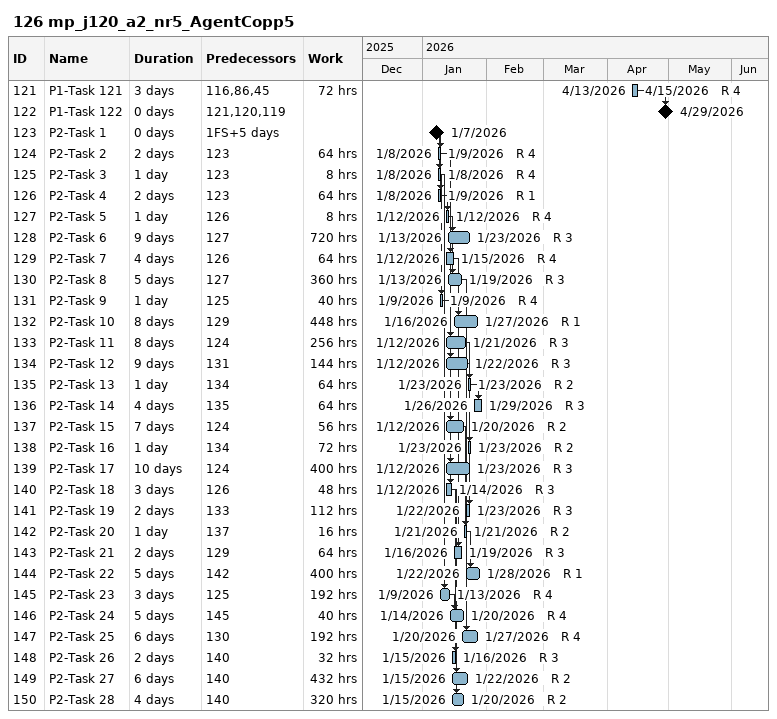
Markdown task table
126 mp_j120_a2_nr5_AgentCopp5

| ID | Task | Duration | Start | Finish | Predecessors | Resources | Work (h) |
|---|---|---|---|---|---|---|---|
| 121 | P1-Task 121 | 3d | 2026-04-13 | 2026-04-15 | 116, 86, 45 | R 4 | 72 |
| 122 | P1-Task 122 | 0d | 2026-04-29 | 2026-04-29 | 121, 120, 119 |  |  |
| 123 | P2-Task 1 | 0d | 2026-01-07 | 2026-01-07 | 1FS+5d |  |  |
| 124 | P2-Task 2 | 2d | 2026-01-08 | 2026-01-09 | 123 | R 4 | 64 |
| 125 | P2-Task 3 | 1d | 2026-01-08 | 2026-01-08 | 123 | R 4 | 8 |
| 126 | P2-Task 4 | 2d | 2026-01-08 | 2026-01-09 | 123 | R 1 | 64 |
| 127 | P2-Task 5 | 1d | 2026-01-12 | 2026-01-12 | 126 | R 4 | 8 |
| 128 | P2-Task 6 | 9d | 2026-01-13 | 2026-01-23 | 127 | R 3 | 720 |
| 129 | P2-Task 7 | 4d | 2026-01-12 | 2026-01-15 | 126 | R 4 | 64 |
| 130 | P2-Task 8 | 5d | 2026-01-13 | 2026-01-19 | 127 | R 3 | 360 |
| 131 | P2-Task 9 | 1d | 2026-01-09 | 2026-01-09 | 125 | R 4 | 40 |
| 132 | P2-Task 10 | 8d | 2026-01-16 | 2026-01-27 | 129 | R 1 | 448 |
| 133 | P2-Task 11 | 8d | 2026-01-12 | 2026-01-21 | 124 | R 3 | 256 |
| 134 | P2-Task 12 | 9d | 2026-01-12 | 2026-01-22 | 131 | R 3 | 144 |
| 135 | P2-Task 13 | 1d | 2026-01-23 | 2026-01-23 | 134 | R 2 | 64 |
| 136 | P2-Task 14 | 4d | 2026-01-26 | 2026-01-29 | 135 | R 3 | 64 |
| 137 | P2-Task 15 | 7d | 2026-01-12 | 2026-01-20 | 124 | R 2 | 56 |
| 138 | P2-Task 16 | 1d | 2026-01-23 | 2026-01-23 | 134 | R 2 | 72 |
| 139 | P2-Task 17 | 10d | 2026-01-12 | 2026-01-23 | 124 | R 3 | 400 |
| 140 | P2-Task 18 | 3d | 2026-01-12 | 2026-01-14 | 126 | R 3 | 48 |
| 141 | P2-Task 19 | 2d | 2026-01-22 | 2026-01-23 | 133 | R 3 | 112 |
| 142 | P2-Task 20 | 1d | 2026-01-21 | 2026-01-21 | 137 | R 2 | 16 |
| 143 | P2-Task 21 | 2d | 2026-01-16 | 2026-01-19 | 129 | R 3 | 64 |
| 144 | P2-Task 22 | 5d | 2026-01-22 | 2026-01-28 | 142 | R 1 | 400 |
| 145 | P2-Task 23 | 3d | 2026-01-09 | 2026-01-13 | 125 | R 4 | 192 |
| 146 | P2-Task 24 | 5d | 2026-01-14 | 2026-01-20 | 145 | R 4 | 40 |
| 147 | P2-Task 25 | 6d | 2026-01-20 | 2026-01-27 | 130 | R 4 | 192 |
| 148 | P2-Task 26 | 2d | 2026-01-15 | 2026-01-16 | 140 | R 3 | 32 |
| 149 | P2-Task 27 | 6d | 2026-01-15 | 2026-01-22 | 140 | R 2 | 432 |
| 150 | P2-Task 28 | 4d | 2026-01-15 | 2026-01-20 | 140 | R 2 | 320 |
